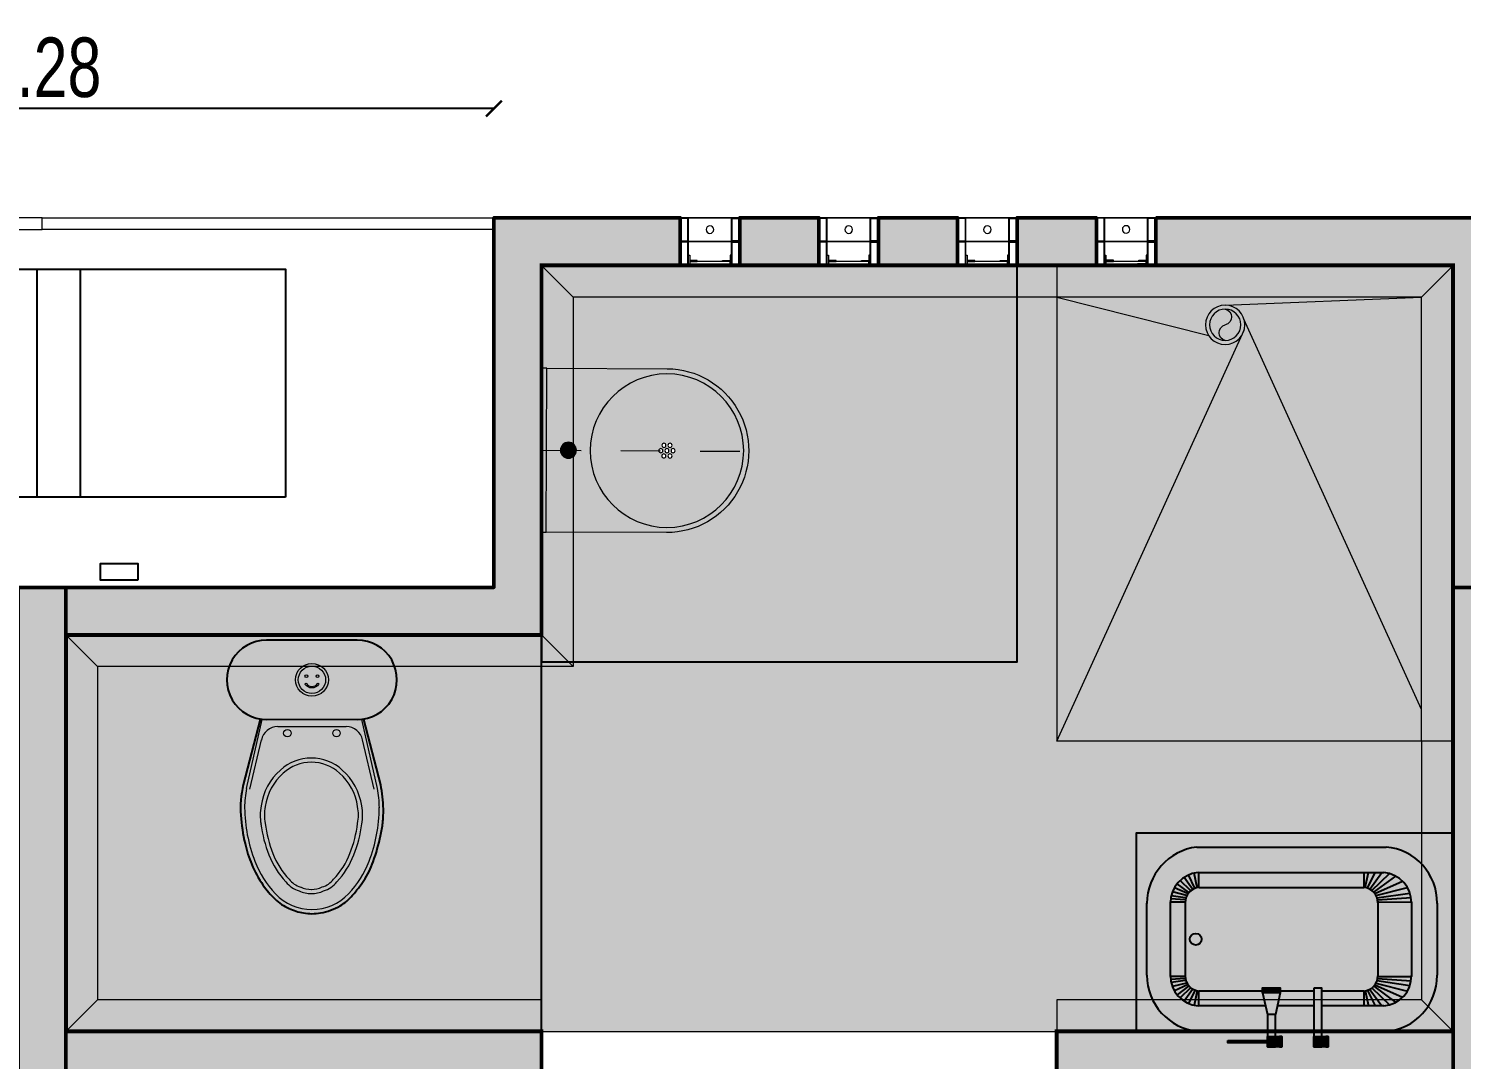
# Model space of a CAD drawing. Header units: metres. Extents: x 167 to 250, y 44 to 219.
# Drawn here: x 200.539 to 204.154, y 120.758 to 123.357 of the extents above; entities that cross this region are included whole.
import ezdxf

# ---------------------------------------------------------------- set-up
doc = ezdxf.new("R2010")
doc.units = ezdxf.units.M
doc.set_wipeout_variables(frame=1)
doc.linetypes.add('TRAZO_Y_PUNTO2', pattern=[0.5, 0.25, -0.125, 0, -0.125])
for name, color, linetype, lineweight in [('08', 8, 'Continuous', 0), ('A-MUEB-FIJO', 44, 'Continuous', 15), ('A-MURO', 7, 'Continuous', 50), ('A-PISO -ACHU', 55, 'Continuous', 0), ('A-PLAN-ACHU1', 105, 'Continuous', 9), ('A-PLAN-ACHU4', 251, 'Continuous', 5), ('A-PLAN-ACHU5', 252, 'Continuous', 5), ('A-PUER', 36, 'Continuous', 13), ('A_ACHURADO', 253, 'Continuous', 13), ('H_ACCESORIOS DESAGUES', 160, 'Continuous', 20), ('muros', 5, 'Continuous', 25)]:
    doc.layers.add(name, color=color, linetype=linetype, lineweight=lineweight)
doc.layers.add('A_MOBILIARIO', color=8, linetype='Continuous')
doc.styles.add('ING_75', font='swisscl.ttf', dxfattribs={"height": 0.15})
doc.dimstyles.new('ESC_1_75_ING', dxfattribs={"dimtxt": 0.15, "dimasz": 0.04, "dimexe": 0, "dimexo": 0, "dimgap": 0.0263, "dimtad": 1, "dimzin": 4, "dimdsep": 46, "dimtxsty": 'ING_75', "dimblk": 'ARCHTICK', "dimcen": 0.06, "dimse1": 1, "dimse2": 1, "dimclrd": 256, "dimclre": 2, "dimclrt": 1, "dimadec": 0, "dimazin": 0, "dimtfac": 1, "dimtix": 1, "dimtmove": 2, "dimatfit": 3, "dimldrblk": 'ARCHTICK', "dimfxl": 0, "dimtvp": 1.75, "dimtolj": 1, "dimtzin": 4, "dimarcsym": 0})
pattern_1 = [(0, (0, -0.231), (0, 6.985), [5.08, -1.905]), (90, (0, -0.231), (-6.985, 4e-16), [5.08, -1.905])]
pattern_2 = [(0, (0, 0), (0, 6.985), [5.08, -1.905]), (90, (0, 0), (-6.985, 4e-16), [5.08, -1.905])]
pattern_3 = [(0, (5e-13, -0.625), (0, 6.985), [5.08, -1.905]), (90, (5e-13, -0.625), (-6.985, 4e-16), [5.08, -1.905])]

# ---------------------------------------------------------------- blocks, each defined once
blk = doc.blocks.new('lavam_sm-001-p')
blk.add_wipeout([(0, 0.2065), (0.3165, 0.2065), (0.3402, 0.2051), (0.3583, 0.2022), (0.3818, 0.1959), (0.3995, 0.1891), (0.4136, 0.1823), (0.4256, 0.1753), (0.4448, 0.1618), (0.4518, 0.156), (0.4593, 0.1492), (0.4675, 0.1409), (0.4746, 0.1329), (0.4823, 0.123), (0.4965, 0.1012), (0.5002, 0.0944), (0.505, 0.0842), (0.5095, 0.0735), (0.5127, 0.0643), (0.5151, 0.0565), (0.5171, 0.0488), (0.5184, 0.0431), (0.5204, 0.0327), (0.5213, 0.0261), (0.5221, 0.0196), (0.5226, 0.0126), (0.5229, 0.006), (0.523, 0), (0.5225, -0.0138), (0.5216, -0.0242), (0.5201, -0.0343), (0.5194, -0.0382), (0.5182, -0.0444), (0.5168, -0.0502), (0.5117, -0.0673), (0.5117, -0.0673), (0.5094, -0.0736), (0.5075, -0.0784), (0.5053, -0.0837), (0.5025, -0.0896), (0.5007, -0.0933), (0.4974, -0.0995), (0.4949, -0.1039), (0.4862, -0.1176), (0.4818, -0.1238), (0.4798, -0.1264), (0.4798, -0.1264), (0.4749, -0.1325), (0.4724, -0.1354), (0.4693, -0.1389), (0.4664, -0.1421), (0.4626, -0.1459), (0.4564, -0.1519), (0.4537, -0.1543), (0.4479, -0.1593), (0.4432, -0.163), (0.4327, -0.1707), (0.4258, -0.1752), (0.4222, -0.1774), (0.4191, -0.1792), (0.4121, -0.183), (0.4085, -0.1849), (0.396, -0.1906), (0.396, -0.1906), (0.3806, -0.1963), (0.3751, -0.198), (0.3652, -0.2007), (0.3567, -0.2026), (0.3504, -0.2037), (0.3348, -0.2057), (0.3348, -0.2057), (0.2306, -0.2065), (0.2068, -0.2065), (0.1906, -0.2065), (0.1647, -0.2065), (0.139, -0.2065), (0, -0.2065)])
h = blk.add_hatch(color=255)
h.dxf.hatch_style = 1
h.paths.add_polyline_path([(0, 0.2065), (0.0129, 0.2065), (0.0129, -0.2065), (0, -0.2065)])
h = blk.add_hatch(color=255)
h.dxf.hatch_style = 1
edge = h.paths.add_edge_path()
edge.add_line((0.0129, 0.2065), (0.0129, -0.2065))
edge.add_line((0.0129, -0.2065), (0.3165, -0.2065))
edge.add_arc((0.3165, 0), 0.2065, 270, 450)
edge.add_line((0.3165, 0.2065), (0.0129, 0.2065))
edge = h.paths.add_edge_path(flags=16)
edge.add_arc((0.3165, 0), 0.1936, 0, 360)
h = blk.add_hatch(color=255)
h.dxf.hatch_style = 1
edge = h.paths.add_edge_path()
edge.add_arc((0.3165, 0), 0.1936, 0, 360)
edge = h.paths.add_edge_path(flags=16)
edge.add_arc((0.3088, 0.0134), 0.00516, 0, 360)
edge = h.paths.add_edge_path(flags=16)
edge.add_arc((0.3242, 0.0134), 0.00516, 0, 360)
edge = h.paths.add_edge_path(flags=17)
edge.add_arc((0.332, 0), 0.00516, 0, 360)
edge = h.paths.add_edge_path(flags=16)
edge.add_arc((0.3242, -0.0134), 0.00516, 0, 360)
edge = h.paths.add_edge_path(flags=16)
edge.add_arc((0.3088, -0.0134), 0.00516, 0, 360)
edge = h.paths.add_edge_path(flags=16)
edge.add_arc((0.301, 0), 0.00516, 0, 360)
edge = h.paths.add_edge_path(flags=17)
edge.add_arc((0.3165, 0), 0.00516, 0, 360)
h = blk.add_hatch(color=253)
h.dxf.hatch_style = 1
edge = h.paths.add_edge_path()
edge.add_arc((0.0679, 0), 0.02, 0, 360)
blk.add_lwpolyline([(0, 0.2065), (0.0129, 0.2065), (0.0129, -0.2065), (0, -0.2065)], close=True)
blk.add_lwpolyline([(0.0129, 0.2065), (0.0129, -0.2065), (0.3165, -0.2065, 1), (0.3165, 0.2065)], format="xyb", close=True)
at = {"color": 252, "linetype": 'TRAZO_Y_PUNTO2', "ltscale": 0.1}
blk.add_lwpolyline([(0, 0), (0.582, 0.0008)], dxfattribs=at)
for centre, radius in [((0.3165, 0), 0.1936), ((0.0679, 0), 0.02)]:
    blk.add_circle(centre, radius)
at = {"color": 251, "lineweight": 0}
for centre in [(0.301, 0), (0.3088, 0.0134), (0.3165, 0), (0.3242, 0.0134), (0.332, 0), (0.3088, -0.0134), (0.3242, -0.0134)]:
    blk.add_circle(centre, 0.00516, dxfattribs=at)
blk = doc.blocks.new('Ventana')
at = {"layer": 'A-PLAN-ACHU4', "lineweight": 0}
blk.add_lwpolyline([(70.0113, 22.3045), (70.0113, 22.1845), (69.8613, 22.1845), (69.8613, 22.3045)], close=True, dxfattribs=at)
at = {"layer": 'A-PLAN-ACHU5', "lineweight": 0}
for points in [[(69.8613, 22.2445), (69.8613, 22.3045), (69.8822, 22.3045), (69.8822, 22.2445)], [(69.8628, 22.246), (69.8628, 22.303), (69.8807, 22.303), (69.8807, 22.246)], [(69.9076, 22.3045), (69.8822, 22.3045), (69.8822, 22.2791), (69.8854, 22.2791), (69.8854, 22.3013), (69.9076, 22.3013)], [(69.9905, 22.2445), (69.9905, 22.3045), (69.8822, 22.3045), (69.8822, 22.2445)], [(69.9651, 22.3045), (69.9905, 22.3045), (69.9905, 22.2791), (69.9873, 22.2791), (69.9873, 22.3013), (69.9651, 22.3013)], [(70.0113, 22.2445), (70.0113, 22.3045), (69.9905, 22.3045), (69.9905, 22.2445)], [(70.0098, 22.246), (70.0098, 22.303), (69.992, 22.303), (69.992, 22.246)], [(69.8854, 22.295), (69.9044, 22.295), (69.9044, 22.2918), (69.8854, 22.2918)], [(69.9873, 22.295), (69.9683, 22.295), (69.9683, 22.2918), (69.9873, 22.2918)], [(69.8613, 22.1845), (69.8613, 22.2445), (69.8822, 22.2445), (69.8822, 22.1845)], [(69.8628, 22.186), (69.8628, 22.243), (69.8807, 22.243), (69.8807, 22.186)], [(69.9905, 22.1845), (69.9905, 22.2445), (69.8822, 22.2445), (69.8822, 22.1845)], [(70.0113, 22.1845), (70.0113, 22.2445), (69.9905, 22.2445), (69.9905, 22.1845)], [(70.0098, 22.186), (70.0098, 22.243), (69.992, 22.243), (69.992, 22.186)]]:
    blk.add_lwpolyline(points, close=True, dxfattribs=at)
at = {"layer": 'A-PLAN-ACHU5', "lineweight": 0, "elevation": 0}
blk.add_lwpolyline([(69.8854, 22.3013), (69.9873, 22.3013), (69.9873, 22.295), (69.8854, 22.295)], close=True, dxfattribs=at)
at = {"layer": 'A-PLAN-ACHU5', "lineweight": 0}
blk.add_circle((69.9363, 22.2142), 0.00952, dxfattribs=at)
blk = doc.blocks.new('sifon')
at = {"lineweight": 0, "transparency": 33554508}
blk.add_hatch(color=252, dxfattribs=at).paths.add_polyline_path([(0, 0, -0.810345), (0, 0.0397, -1), (0, -0.0397, 0.786303)])
at = {"color": 252, "lineweight": 0}
for radius in [0.0495, 0.0397]:
    blk.add_circle((0, 0), radius, dxfattribs=at)
for centre, radius, start, end in [((0.0042, 0.0199, 0), 0.0203, 101.9608, 258.0384), ((-0.0048, -0.0199, 0), 0.0204, 283.6434, 76.3558)]:
    blk.add_arc(centre, radius, start, end, dxfattribs=at)
blk = doc.blocks.new('LAVACOLAS PLANTA')
at = {"layer": 'A_MOBILIARIO', "true_color": 0xffffff}
h = blk.add_hatch(color=7, dxfattribs=at)
h.dxf.hatch_style = 1
h.paths.add_polyline_path([(3251.4888, 1626.7587), (3251.4814, 1626.7587), (3251.4814, 1626.7237), (3251.4888, 1626.7237)])
h = blk.add_hatch(color=7, dxfattribs=at)
h.dxf.hatch_style = 1
h.paths.add_polyline_path([(3251.5027, 1626.7587), (3251.4888, 1626.7587), (3251.4888, 1626.7237), (3251.5027, 1626.7237)])
h = blk.add_hatch(color=7, dxfattribs=at)
h.dxf.hatch_style = 1
h.paths.add_polyline_path([(3251.5297, 1626.7587), (3251.5027, 1626.7587), (3251.5027, 1626.7237), (3251.5297, 1626.7237)])
h = blk.add_hatch(color=7, dxfattribs=at)
h.dxf.hatch_style = 1
h.paths.add_polyline_path([(3251.6454, 1626.7587), (3251.6379, 1626.7587), (3251.6379, 1626.7237), (3251.6454, 1626.7237)])
h = blk.add_hatch(color=7, dxfattribs=at)
h.dxf.hatch_style = 1
h.paths.add_polyline_path([(3251.6593, 1626.7587), (3251.6454, 1626.7587), (3251.6454, 1626.7237), (3251.6593, 1626.7237)])
h = blk.add_hatch(color=7, dxfattribs=at)
h.dxf.hatch_style = 1
h.paths.add_polyline_path([(3251.6862, 1626.7587), (3251.6593, 1626.7587), (3251.6593, 1626.7237), (3251.6862, 1626.7237)])
h = blk.add_hatch(dxfattribs=at)
h.set_pattern_fill('ANGLE')
h.set_pattern_definition(pattern_1)
h.paths.add_polyline_path([(3251.4888, 1626.7178), (3251.4814, 1626.7178), (3251.4814, 1626.6828), (3251.4888, 1626.6828)])
h = blk.add_hatch(dxfattribs=at)
h.set_pattern_fill('ANGLE')
h.set_pattern_definition(pattern_3)
h.paths.add_polyline_path([(3251.4888, 1626.7178), (3251.4814, 1626.7178), (3251.4814, 1626.6828), (3251.4888, 1626.6828)])
h = blk.add_hatch(dxfattribs=at)
h.set_pattern_fill('ANGLE')
h.set_pattern_definition(pattern_1)
h.paths.add_polyline_path([(3251.5027, 1626.7178), (3251.4888, 1626.7178), (3251.4888, 1626.6828), (3251.5027, 1626.6828)])
h = blk.add_hatch(dxfattribs=at)
h.set_pattern_fill('ANGLE')
h.set_pattern_definition(pattern_3)
h.paths.add_polyline_path([(3251.5027, 1626.7178), (3251.4888, 1626.7178), (3251.4888, 1626.6828), (3251.5027, 1626.6828)])
h = blk.add_hatch(color=7, dxfattribs=at)
h.dxf.hatch_style = 1
h.paths.add_polyline_path([(3251.5297, 1626.7237), (3251.5027, 1626.7237), (3251.5027, 1626.5612), (3251.5297, 1626.5612)])
h = blk.add_hatch(dxfattribs=at)
h.set_pattern_fill('ANGLE')
h.set_pattern_definition(pattern_1)
h.paths.add_polyline_path([(3251.5297, 1626.7178), (3251.5027, 1626.7178), (3251.5027, 1626.6828), (3251.5297, 1626.6828)])
h = blk.add_hatch(dxfattribs=at)
h.set_pattern_fill('ANGLE')
h.set_pattern_definition(pattern_3)
h.paths.add_polyline_path([(3251.5297, 1626.7178), (3251.5027, 1626.7178), (3251.5027, 1626.6828), (3251.5297, 1626.6828)])
h = blk.add_hatch(dxfattribs=at)
h.set_pattern_fill('ANGLE')
h.set_pattern_definition(pattern_1)
h.paths.add_polyline_path([(3251.6454, 1626.7178), (3251.6379, 1626.7178), (3251.6379, 1626.6828), (3251.6454, 1626.6828)])
h = blk.add_hatch(dxfattribs=at)
h.set_pattern_fill('ANGLE')
h.set_pattern_definition(pattern_3)
h.paths.add_polyline_path([(3251.6454, 1626.7178), (3251.6379, 1626.7178), (3251.6379, 1626.6828), (3251.6454, 1626.6828)])
h = blk.add_hatch(dxfattribs=at)
h.set_pattern_fill('ANGLE')
h.set_pattern_definition(pattern_1)
h.paths.add_polyline_path([(3251.6593, 1626.7178), (3251.6454, 1626.7178), (3251.6454, 1626.6828), (3251.6593, 1626.6828)])
h = blk.add_hatch(dxfattribs=at)
h.set_pattern_fill('ANGLE')
h.set_pattern_definition(pattern_3)
h.paths.add_polyline_path([(3251.6593, 1626.7178), (3251.6454, 1626.7178), (3251.6454, 1626.6828), (3251.6593, 1626.6828)])
h = blk.add_hatch(color=7, dxfattribs=at)
h.dxf.hatch_style = 1
h.paths.add_polyline_path([(3251.6862, 1626.7237), (3251.6593, 1626.7237), (3251.6593, 1626.6497), (3251.6862, 1626.6497)])
h = blk.add_hatch(dxfattribs=at)
h.set_pattern_fill('ANGLE')
h.set_pattern_definition(pattern_1)
h.paths.add_polyline_path([(3251.6862, 1626.7178), (3251.6593, 1626.7178), (3251.6593, 1626.6828), (3251.6862, 1626.6828)])
h = blk.add_hatch(dxfattribs=at)
h.set_pattern_fill('ANGLE')
h.set_pattern_definition(pattern_3)
h.paths.add_polyline_path([(3251.6862, 1626.7178), (3251.6593, 1626.7178), (3251.6593, 1626.6828), (3251.6862, 1626.6828)])
h = blk.add_hatch(color=7, dxfattribs=at)
h.dxf.hatch_style = 1
h.paths.add_polyline_path([(3251.8195, 1626.7454), (3251.6862, 1626.7454), (3251.6862, 1626.7371), (3251.8195, 1626.7371)])
h = blk.add_hatch(color=7, dxfattribs=at)
h.dxf.hatch_style = 1
h.paths.add_polyline_path([(3251.9217, 1626.707), (3251.2864, 1626.707, 0.396254), (3251.1131, 1626.5173), (3251.1131, 1626.2745, 0.395263), (3251.2855, 1626.0845), (3251.9245, 1626.0844, 0.377674), (3252.0933, 1626.276), (3252.0933, 1626.5157, 0.382911)])
h = blk.add_hatch(dxfattribs=at)
h.set_pattern_fill('ANGLE')
h.set_pattern_definition(pattern_2)
h.paths.add_polyline_path([(3252.0633, 1626.5221, 0.386522), (3251.9245, 1626.6706), (3251.2907, 1626.6707, 0.394923), (3251.1496, 1626.52), (3251.1496, 1626.2715, 0.390683), (3251.2884, 1626.1209), (3251.9245, 1626.1209, 0.394857), (3252.0633, 1626.2737)])
h = blk.add_hatch(dxfattribs=at)
h.set_pattern_fill('ANGLE')
h.set_pattern_definition(pattern_2)
h.paths.add_polyline_path([(3252.0633, 1626.5173, 0.395749), (3251.9245, 1626.6706), (3251.2892, 1626.6706, 0.397231), (3251.1496, 1626.5173), (3251.1496, 1626.2742, 0.395787), (3251.2884, 1626.1209), (3251.9245, 1626.1209, 0.394857), (3252.0633, 1626.2737)])
h = blk.add_hatch(dxfattribs=at)
h.set_pattern_fill('ANGLE')
h.set_pattern_definition(pattern_1)
h.paths.add_polyline_path([(3251.5297, 1626.6828), (3251.5027, 1626.6828), (3251.5027, 1626.5203), (3251.5297, 1626.5203)])
h = blk.add_hatch(dxfattribs=at)
h.set_pattern_fill('ANGLE')
h.set_pattern_definition(pattern_3)
h.paths.add_polyline_path([(3251.5297, 1626.6828), (3251.5027, 1626.6828), (3251.5027, 1626.5203), (3251.5297, 1626.5203)])
h = blk.add_hatch(dxfattribs=at)
h.set_pattern_fill('ANGLE')
h.set_pattern_definition(pattern_1)
h.paths.add_polyline_path([(3251.6862, 1626.6828), (3251.6593, 1626.6828), (3251.6593, 1626.6087), (3251.6862, 1626.6087)])
h = blk.add_hatch(dxfattribs=at)
h.set_pattern_fill('ANGLE')
h.set_pattern_definition(pattern_3)
h.paths.add_polyline_path([(3251.6862, 1626.6828), (3251.6593, 1626.6828), (3251.6593, 1626.6087), (3251.6862, 1626.6087)])
h = blk.add_hatch(dxfattribs=at)
h.set_pattern_fill('ANGLE')
h.set_pattern_definition(pattern_1)
h.paths.add_polyline_path([(3251.8195, 1626.7044), (3251.6862, 1626.7044), (3251.6862, 1626.6961), (3251.8195, 1626.6961)])
h = blk.add_hatch(dxfattribs=at)
h.set_pattern_fill('ANGLE')
h.set_pattern_definition(pattern_3)
h.paths.add_polyline_path([(3251.8195, 1626.7044), (3251.6862, 1626.7044), (3251.6862, 1626.6961), (3251.8195, 1626.6961)])
h = blk.add_hatch(color=7, dxfattribs=at)
h.dxf.hatch_style = 1
h.paths.add_polyline_path([(3251.6862, 1626.6497), (3251.6593, 1626.6497), (3251.6434, 1626.5762), (3251.7022, 1626.5762)])
h = blk.add_hatch(dxfattribs=at)
h.set_pattern_fill('ANGLE')
h.set_pattern_definition(pattern_1)
h.paths.add_polyline_path([(3251.6862, 1626.6087), (3251.6593, 1626.6087), (3251.6434, 1626.5353), (3251.7022, 1626.5353)])
h = blk.add_hatch(dxfattribs=at)
h.set_pattern_fill('ANGLE')
h.set_pattern_definition(pattern_3)
h.paths.add_polyline_path([(3251.6862, 1626.6087), (3251.6593, 1626.6087), (3251.6434, 1626.5353), (3251.7022, 1626.5353)])
h = blk.add_hatch(color=7, dxfattribs=at)
h.dxf.hatch_style = 1
h.paths.add_polyline_path([(3251.7022, 1626.5762), (3251.6434, 1626.5762), (3251.6434, 1626.5601), (3251.7022, 1626.5601)])
h = blk.add_hatch(dxfattribs=at)
h.set_pattern_fill('ANGLE')
h.set_pattern_definition(pattern_1)
h.paths.add_polyline_path([(3251.7022, 1626.5353), (3251.6434, 1626.5353), (3251.6434, 1626.5192), (3251.7022, 1626.5192)])
h = blk.add_hatch(dxfattribs=at)
h.set_pattern_fill('ANGLE')
h.set_pattern_definition(pattern_3)
h.paths.add_polyline_path([(3251.7022, 1626.5353), (3251.6434, 1626.5353), (3251.6434, 1626.5192), (3251.7022, 1626.5192)])
at = {"layer": 'A_MOBILIARIO'}
for points in [[(3251.5297, 1626.7587), (3251.5297, 1626.7237), (3251.4814, 1626.7237), (3251.4814, 1626.7587)], [(3251.4814, 1626.7587), (3251.4814, 1626.7237), (3251.4888, 1626.7237), (3251.4888, 1626.7587)], [(3251.5297, 1626.5612), (3251.5297, 1626.7587), (3251.5027, 1626.7587), (3251.5027, 1626.5612)], [(3251.6379, 1626.7587), (3251.6379, 1626.7237), (3251.6454, 1626.7237), (3251.6454, 1626.7587)], [(3251.6862, 1626.7587), (3251.6862, 1626.7237), (3251.6379, 1626.7237), (3251.6379, 1626.7587)], [(3251.8195, 1626.7371), (3251.6862, 1626.7371), (3251.6862, 1626.7454), (3251.8195, 1626.7454)], [(3251.6434, 1626.5762), (3251.7022, 1626.5762), (3251.7022, 1626.5601), (3251.6434, 1626.5601)]]:
    blk.add_lwpolyline(points, close=True, dxfattribs=at)
for points in [[(3251.6862, 1626.6497), (3251.6862, 1626.7587), (3251.6593, 1626.7587), (3251.6593, 1626.6497)], [(3251.2864, 1626.707), (3251.5027, 1626.707)], [(3251.5297, 1626.707), (3251.6593, 1626.707)], [(3251.6862, 1626.707), (3251.9217, 1626.707)], [(3251.3329, 1626.5599), (3251.2739, 1626.6174)], [(3251.2925, 1626.6207), (3251.5027, 1626.6207)], [(3251.3404, 1626.5649), (3251.2998, 1626.6207)], [(3251.3485, 1626.5684), (3251.3227, 1626.6207)], [(3251.3562, 1626.5703), (3251.345, 1626.6207)], [(3251.3606, 1626.5709), (3251.3606, 1626.6207)], [(3251.5297, 1626.6207), (3251.653, 1626.6207)], [(3251.6434, 1626.5762), (3251.6593, 1626.6497)], [(3251.6593, 1626.6497), (3251.6862, 1626.6497)], [(3251.7022, 1626.5762), (3251.6862, 1626.6497)], [(3251.6925, 1626.6207), (3251.9204, 1626.6207)], [(3251.9188, 1626.5709), (3251.9188, 1626.6207)], [(3251.9231, 1626.5703), (3251.9339, 1626.6187)], [(3251.9309, 1626.5684), (3251.9527, 1626.6126)], [(3251.3194, 1626.5435), (3251.2132, 1626.5707)], [(3251.3234, 1626.55), (3251.2295, 1626.5918)], [(3251.3269, 1626.5543), (3251.2526, 1626.6089)], [(3251.3606, 1626.5709), (3251.5027, 1626.5709)], [(3251.5297, 1626.5709), (3251.6434, 1626.5709)], [(3251.6593, 1626.5762), (3251.6862, 1626.5762)], [(3251.7022, 1626.5709), (3251.9164, 1626.5709)], [(3251.9389, 1626.5649), (3251.9678, 1626.6045)], [(3251.9464, 1626.5599), (3251.9813, 1626.5938)], [(3251.9525, 1626.5543), (3251.9914, 1626.5829)], [(3251.956, 1626.55), (3252.0003, 1626.5697)], [(3251.1131, 1626.2742), (3251.1131, 1626.5173)], [(3251.1996, 1626.2697), (3251.1996, 1626.5217)], [(3251.3137, 1626.5212), (3251.1996, 1626.5217)], [(3251.3144, 1626.5284), (3251.2009, 1626.5365)], [(3251.316, 1626.5353), (3251.2047, 1626.5517)], [(3251.3137, 1626.267), (3251.3137, 1626.5191)], [(3251.96, 1626.5435), (3252.0069, 1626.5555)], [(3251.9633, 1626.5217), (3251.9633, 1626.2697)], [(3251.9634, 1626.5353), (3252.0108, 1626.5423)], [(3251.965, 1626.5284), (3252.0127, 1626.5318)], [(3251.9657, 1626.5212), (3252.0133, 1626.5214)], [(3252.0133, 1626.5217), (3252.0133, 1626.2697)], [(3252.0933, 1626.5173), (3252.0933, 1626.2742)], [(3251.3137, 1626.2702), (3251.1996, 1626.2697)], [(3251.3144, 1626.263), (3251.2009, 1626.255)], [(3251.316, 1626.2561), (3251.2047, 1626.2397)], [(3251.3194, 1626.2479), (3251.2132, 1626.2208)], [(3251.3234, 1626.2415), (3251.2295, 1626.1997)], [(3251.3269, 1626.2372), (3251.2526, 1626.1825)], [(3251.3329, 1626.2315), (3251.2739, 1626.174)], [(3251.3404, 1626.2266), (3251.2998, 1626.1707)], [(3251.9389, 1626.2266), (3251.9678, 1626.187)], [(3251.9464, 1626.2315), (3251.9813, 1626.1976)], [(3251.9525, 1626.2372), (3251.9914, 1626.2086)], [(3251.956, 1626.2415), (3252.0003, 1626.2218)], [(3251.96, 1626.2479), (3252.0069, 1626.2359)], [(3251.9634, 1626.2561), (3252.0108, 1626.2491)], [(3251.965, 1626.263), (3252.0127, 1626.2596)], [(3251.9657, 1626.2702), (3252.0133, 1626.27)], [(3251.3485, 1626.223), (3251.3227, 1626.1707)], [(3251.3562, 1626.2211), (3251.345, 1626.1707)], [(3251.3606, 1626.1709), (3251.3606, 1626.2207)], [(3251.9164, 1626.2206), (3251.3606, 1626.2206)], [(3251.9188, 1626.1709), (3251.9188, 1626.2207)], [(3251.9231, 1626.2211), (3251.9339, 1626.1727)], [(3251.9309, 1626.223), (3251.9527, 1626.1788)], [(3251.9204, 1626.1707), (3251.2925, 1626.1707)], [(3251.9245, 1626.0844), (3251.2855, 1626.0845)]]:
    blk.add_lwpolyline(points, dxfattribs=at)
blk.add_circle((3251.9283, 1626.3957), 0.0199, dxfattribs=at)
for centre, radius, start, end in [((3251.3007, 1626.52), 0.1876, 94.3534, 180.8181), ((3251.901, 1626.5157), 0.1924, 0.4751, 83.8077), ((3251.3007, 1626.52), 0.1011, 94.641, 181.0131), ((3251.9123, 1626.52), 0.1011, 358.9869, 85.359), ((3251.3648, 1626.52), 0.0511, 94.641, 181.0131), ((3251.9123, 1626.52), 0.0511, 358.9869, 85.359), ((3251.3007, 1626.2715), 0.1876, 178.9869, 265.359), ((3251.3007, 1626.2715), 0.1011, 178.9869, 265.359), ((3251.3648, 1626.2715), 0.0511, 178.9869, 265.359), ((3251.9123, 1626.2715), 0.0511, 274.641, 1.0131), ((3251.9123, 1626.2715), 0.1011, 274.641, 1.0131), ((3251.9001, 1626.276), 0.1932, 277.239, 359.6001)]:
    blk.add_arc(centre, radius, start, end, dxfattribs=at)
blk = doc.blocks.new('_ArchTick')
at = {"color": 0, "linetype": 'ByBlock', "const_width": 0.15}
blk.add_lwpolyline([(-0.5, -0.5), (0.5, 0.5)], dxfattribs=at)
blk = doc.blocks.new('*D627')
at = {"layer": 'Defpoints', "color": 0, "transparency": 16777216}
for p in [(199.4329, 123.1558), (199.4329, 122.8804), (201.7129, 122.8804)]:
    blk.add_point(p, dxfattribs=at)
at = {"layer": 'muros', "lineweight": -2, "transparency": 16777216}
blk.add_line((201.7129, 123.1558), (199.4329, 123.1558), dxfattribs=at)
at = {"layer": 'muros', "lineweight": -2, "transparency": 16777216, "xscale": 0.04, "yscale": 0.04, "zscale": 0.04, "rotation": 180}
blk.add_blockref('_ArchTick', (199.4329, 123.1558), dxfattribs=at)
at = {"layer": 'muros', "lineweight": -2, "transparency": 16777216, "xscale": 0.04, "yscale": 0.04, "zscale": 0.04}
blk.add_blockref('_ArchTick', (201.7129, 123.1558), dxfattribs=at)
at = {"layer": 'muros', "color": 1, "transparency": 16777216, "insert": (200.5729, 123.2589), "char_height": 0.15, "attachment_point": 5, "style": 'ING_75'}
blk.add_mtext('\\A1;2.28', dxfattribs=at)
blk = doc.blocks.new('Baño Niño')
at = {"layer": 'A_ACHURADO', "true_color": 0xffffff}
h = blk.add_hatch(color=7, dxfattribs=at)
h.dxf.hatch_style = 1
h.paths.add_polyline_path([(0.0829, -0.005), (-0.0829, -0.005, 1), (-0.0829, -0.1502), (0.0829, -0.1502, 1)])
h.paths.add_polyline_path([(0.0947, -0.1502), (-0.0947, -0.1502), (-0.1257, -0.2696, 0.041632), (-0.1302, -0.3001, 0.015351), (-0.1305, -0.3113, 0.012293), (-0.1301, -0.3252, 0.03871), (-0.1223, -0.3769, 0.032417), (-0.1113, -0.4119, 0.004366), (-0.11, -0.415, 0.05095), (-0.0896, -0.4525, 0.033971), (-0.0732, -0.4726, 0.012034), (-0.0676, -0.4783, 0.07869), (-0.0418, -0.4956, 0.061763), (-0.0155, -0.5037, 0.039178), (0, -0.5049, 0.039109), (0.0155, -0.5037, 0.089224), (0.0514, -0.4906, 0.068002), (0.0723, -0.4737, 0.003797), (0.0742, -0.4715, 0.030058), (0.0947, -0.4447, 0.050849), (0.112, -0.4099, 0.027883), (0.1255, -0.3625, 0.043283), (0.1305, -0.3138, 0.046588), (0.1257, -0.2696)])
for points in [[(0.0829, -0.1502, 1), (0.0829, -0.005), (-0.0829, -0.005, 1), (-0.0829, -0.1502)], [(-0.091, -0.1502), (-0.0947, -0.1502), (-0.1257, -0.2696, 0.075478), (-0.1301, -0.3252, 0.03871), (-0.1223, -0.3769, 0.043116), (-0.11, -0.415, 0.05095), (-0.0896, -0.4525, 0.051053), (-0.0676, -0.4783, 0.086604), (-0.0418, -0.4956, 0.061763), (-0.0155, -0.5037, 0.08632), (0.0155, -0.5037, 0.089224), (0.0514, -0.4906, 0.08292), (0.0742, -0.4715, 0.030058), (0.0947, -0.4447, 0.064909), (0.112, -0.4101, 0.02795), (0.1255, -0.3625, 0.059134), (0.1305, -0.3138, 0.046588), (0.1257, -0.2696), (0.0947, -0.1502), (0.091, -0.1502)]]:
    blk.add_lwpolyline(points, format="xyb")
at = {"layer": '08'}
for p, q in [((-0.0947, -0.1502), (-0.1257, -0.2696)), ((-0.1196, -0.276), (-0.091, -0.1502)), ((-0.0947, -0.1502), (0.0947, -0.1502)), ((0.0864, -0.1502), (-0.0864, -0.1502)), ((0.1196, -0.276), (0.091, -0.1502)), ((-0.0625, -0.1631), (0.0625, -0.1631)), ((-0.1136, -0.2773), (-0.0925, -0.1875)), ((0.1136, -0.2773), (0.0925, -0.1875))]:
    blk.add_line(p, q, dxfattribs=at)
blk.add_lwpolyline([(-0.0123, -0.0859, -1), (-0.0101, -0.0844, 0.532505), (0.0101, -0.0844, -1), (0.0123, -0.0859, -0.532505)], format="xyb", close=True, dxfattribs=at)
for centre, radius in [((0, -0.0776), 0.03), ((0, -0.0776), 0.025), ((-0.0101, -0.0708), 0.00261), ((0.0101, -0.0708), 0.00261), ((-0.0449, -0.1751), 0.00691), ((0.0449, -0.1751), 0.00691)]:
    blk.add_circle(centre, radius, dxfattribs=at)
for centre, radius, start, end in [((-0.0625, -0.1938), 0.0306, 90, 168.2955), ((0.0625, -0.1938), 0.0306, 11.7045, 90), ((-0.0007, -0.3055), 0.0849, 90.22, 132.0881), ((-0.0007, -0.3055), 0.0773, 90.22, 132.1143), ((-0.0014, -0.3055), 0.0849, 47.9119, 89.78), ((-0.0014, -0.3055), 0.0773, 47.8857, 89.78), ((0.0146, -0.324), 0.1089, 131.5556, 171.5984), ((0.0146, -0.324), 0.1013, 131.5355, 171.6682), ((-0.0167, -0.324), 0.1013, 8.3318, 48.4645), ((-0.0167, -0.324), 0.1089, 8.4016, 48.4444), ((0.0504, -0.3113), 0.1809, 166.7026, 180), ((0.0504, -0.3113), 0.1736, 168.2955, 180), ((-0.0504, -0.3113), 0.1736, 0, 11.7045), ((-0.0504, -0.3113), 0.1809, 0, 13.2974), ((0.1526, -0.3093), 0.2831, 180.4, 201.2568), ((0.1526, -0.3093), 0.2757, 180.4107, 201.2568), ((-0.0008, -0.3248), 0.0938, 169.7483, 190.0458), ((-0.0008, -0.3248), 0.0862, 169.6666, 190.1778), ((-0.0013, -0.3248), 0.0862, 349.8222, 10.3334), ((-0.0013, -0.3248), 0.0938, 349.9542, 10.2517), ((-0.1526, -0.3093), 0.2757, 338.7432, 359.5893), ((-0.1526, -0.3093), 0.2831, 338.7432, 359.6), ((0.1293, -0.3137), 0.2165, 186.9727, 201.9889), ((-0.1314, -0.3137), 0.2165, 338.0111, 353.0273), ((0.1293, -0.3137), 0.2242, 187.0265, 201.9681), ((-0.1314, -0.3137), 0.2242, 338.0319, 352.9735), ((0.0669, -0.3426), 0.1912, 201.2568, 223.2845), ((0.0669, -0.3426), 0.1838, 201.2568, 223.2845), ((0.0602, -0.3449), 0.1485, 200.788, 223.4696), ((0.0602, -0.3449), 0.1409, 200.7562, 223.6176), ((-0.0624, -0.3449), 0.1409, 316.3824, 339.2438), ((-0.0624, -0.3449), 0.1485, 316.5304, 339.212), ((-0.0669, -0.3426), 0.1838, 316.7155, 338.7432), ((-0.0669, -0.3426), 0.1912, 316.7155, 338.7432), ((-0.0097, -0.4173), 0.0405, 217.6826, 254.1454), ((0.0076, -0.4173), 0.0405, 285.8546, 322.3174), ((0, -0.4056), 0.0919, 223.2845, 270), ((-0.0097, -0.4173), 0.0481, 218.1678, 253.4343), ((0, -0.4112), 0.0572, 245.849, 268.9719), ((0, -0.4112), 0.0496, 245.2602, 268.9719), ((-0.0021, -0.4112), 0.0496, 271.0281, 294.7398), ((-0.0021, -0.4112), 0.0572, 271.0281, 294.151), ((0, -0.4056), 0.0919, 270, 316.7155), ((0.0076, -0.4173), 0.0481, 286.5657, 321.8322), ((0, -0.4056), 0.0993, 223.2845, 270), ((0, -0.4056), 0.0993, 270, 316.7155)]:
    blk.add_arc(centre, radius, start, end, dxfattribs=at)

msp = doc.modelspace()

# ---------------------------------------------------------------- hatches: boundary and pattern name
at = {"layer": 'A-PISO -ACHU', "true_color": 0xc3d9df, "transparency": 33554534}
h = msp.add_hatch(color=254, dxfattribs=at)
h.dxf.hatch_style = 1
h.paths.add_polyline_path([(201.8329, 122.7604), (201.8329, 121.8282), (200.6329, 121.8282), (200.6329, 120.8282), (201.8329, 120.8282), (203.1329, 120.8282), (204.1329, 120.8282), (204.1329, 122.7604)])
at = {"layer": 'A-PLAN-ACHU1', "true_color": 0x2776bb}
h = msp.add_hatch(dxfattribs=at)
h.set_pattern_fill('AR-SAND', color=152, scale=0.05)
h.paths.add_polyline_path([(201.7656, 122.8804), (202.9056, 122.8804), (202.9056, 122.8504), (201.7656, 122.8504)], flags=17)
h.paths.add_polyline_path([(202.1155, 122.0639, -0.710584), (202.1118, 122.0682), (202.1099, 122.0682), (202.1099, 122.0712), (202.1635, 122.0712), (204.1327, 122.8504), (202.9997, 122.8504), (202.9997, 122.8804), (204.1397, 122.8804), (204.1397, 122.8504), (204.1327, 122.8504), (202.2261, 122.096), (202.2261, 122.0712), (202.4499, 122.0712), (202.4529, 122.0712), (202.4529, 121.9498, 0.21525), (202.4538, 121.9494), (202.4559, 121.9494, -0.267949), (202.4538, 121.9482), (202.4714, 121.9482), (202.4714, 121.9494), (202.4529, 121.9494), (202.4529, 121.9484, 0.374006), (202.4559, 121.9494), (202.4714, 121.9494), (202.4714, 121.9482), (202.4529, 121.9482), (202.4514, 122.0667, 0.414214), (202.4484, 122.0697), (202.2961, 122.0704), (202.3059, 121.9794, -1), (202.3135, 121.9794, -6.430653), (202.2281, 122.0132, -0.414017), (202.2261, 122.0152), (202.2261, 122.0712), (202.1635, 122.0712)], flags=16)
at = {"layer": 'A-PLAN-ACHU5'}
h = msp.add_hatch(dxfattribs=at)
h.set_pattern_fill('AR-CONC', color=256, scale=0.0005, angle=180)
h.set_pattern_definition([(230, (216.14901, -94.347646), (-0.091092334, 0.007969543), [0.009525, -0.104775]), (175, (216.14901, -94.34765), (0.01762171, -0.095528423), [0.00762, -0.083820292]), (280.451445, (216.141416, -94.34698), (-0.073470624, -0.087558876), [0.008095004, -0.089045122]), (226.1842, (216.14901, -94.37305), (-0.13553952, 0.021021164), [0.0142875, -0.1571625]), (276.63556, (216.13771, -94.3713), (-0.11870207, -0.12371306), [0.01214251, -0.1335678]), (171.18415, (216.149, -94.37305), (-0.11870207, -0.12371306), [0.01142998, -0.12572987]), (201, (216.13631, -94.366696), (-0.075807196, 0.0511326), [0.009525, -0.104775]), (146, (216.13631, -94.3667), (-0.030901014, -0.092093983), [0.00762, -0.08382]), (251.451445, (216.12999, -94.362435), (-0.10670821, -0.040961384), [0.008095004, -0.08904497]), (217.5, (216.149007, -94.347646), (-0.0015443016, -0.0422775194), [0, -0.082804, 0, -0.08509, 0, -0.0841375]), (187.5, (216.149007, -94.347646), (-0.033409831, -0.050090287), [0, -0.048514, 0, -0.080899, 0, -0.0320675]), (147.5, (216.177328, -94.347646), (-0.0677952976, 0.002864372), [0, -0.03175, 0, -0.09906, 0, -0.131445]), (137.5, (216.19003, -94.347646), (-0.07406459, -0.012713246), [0, -0.041275, 0, -0.065786, 0, -0.093345])])
h.paths.add_polyline_path([(199.3129, 120.7082), (200.5129, 120.7082), (200.5129, 118.7082), (199.2629, 118.7082), (199.2629, 118.5882), (200.6329, 118.5882), (200.6329, 121.9482), (199.4329, 121.9482), (199.4329, 122.8804), (198.9629, 122.8804), (198.9629, 122.7604), (199.3129, 122.7602), (199.3129, 121.8282), (200.5129, 121.8282), (200.5129, 120.8282), (199.3129, 120.8282)])
h.paths.add_polyline_path([(198.6129, 122.7604), (198.8129, 122.7604), (198.8129, 122.8804), (198.6129, 122.8804)])
h.paths.add_polyline_path([(198.2629, 122.7604), (198.4629, 122.7604), (198.4629, 122.8804), (198.2629, 122.8804)])
h.paths.add_polyline_path([(197.9129, 122.7604), (198.1129, 122.7604), (198.1129, 122.8804), (197.9129, 122.8804)], flags=17)
h.paths.add_polyline_path([(196.8929, 118.5882), (198.2629, 118.5882), (198.2629, 118.7082), (197.0129, 118.7082), (197.0129, 120.7082), (198.0129, 120.7082), (198.0129, 120.8282), (197.0129, 120.8282), (197.0129, 122.7604), (197.7629, 122.7604), (197.7629, 122.8804), (196.8929, 122.8804)])
h = msp.add_hatch(dxfattribs=at)
h.set_pattern_fill('AR-CONC', color=256, scale=0.0005, angle=360)
h.set_pattern_definition([(50, (181.3768, 372.52524), (0.091092334, -0.007969543), [0.009525, -0.104775]), (355, (181.3768, 372.52524), (-0.01762171, 0.095528423), [0.00762, -0.083820292]), (100.451445, (181.38439, 372.52458), (0.073470624, 0.087558876), [0.008095004, -0.089045122]), (46.1842, (181.3768, 372.55064), (0.13553952, -0.021021164), [0.0142875, -0.1571625]), (96.63556, (181.38809, 372.54889), (0.11870207, 0.12371306), [0.01214251, -0.133567804]), (351.18415, (181.3768, 372.55064), (0.11870207, 0.12371306), [0.01142998, -0.125729866]), (21, (181.3895, 372.54429), (0.075807196, -0.0511326), [0.009525, -0.104775]), (326, (181.3895, 372.54429), (0.030901014, 0.092093983), [0.00762, -0.08382]), (71.451445, (181.39582, 372.54003), (0.10670821, 0.040961384), [0.008095004, -0.08904497]), (37.5, (181.376798, 372.525243), (0.0015443016, 0.0422775194), [0, -0.082804, 0, -0.08509, 0, -0.0841375]), (7.5, (181.3768, 372.525243), (0.033409831, 0.0500902874), [0, -0.048514, 0, -0.080899, 0, -0.0320675]), (327.5, (181.348477, 372.525243), (0.0677952976, -0.002864372), [0, -0.03175, 0, -0.09906, 0, -0.131445]), (317.5, (181.33578, 372.525243), (0.074064591, 0.012713246), [0, -0.041275, 0, -0.065786, 0, -0.093345])])
h.paths.add_polyline_path([(205.4529, 120.7082), (204.2529, 120.7082), (204.2529, 118.7082), (205.5029, 118.7082), (205.5029, 118.5882), (204.1329, 118.5882), (204.1329, 121.9482), (205.3329, 121.9482), (205.3329, 122.8804), (205.8029, 122.8804), (205.8029, 122.7604), (205.4529, 122.7602), (205.4529, 121.8282), (204.2529, 121.8282), (204.2529, 120.8282), (205.4529, 120.8282)])
h.paths.add_polyline_path([(206.1529, 122.7604), (205.9529, 122.7604), (205.9529, 122.8804), (206.1529, 122.8804)])
h.paths.add_polyline_path([(206.5029, 122.7604), (206.3029, 122.7604), (206.3029, 122.8804), (206.5029, 122.8804)])
h.paths.add_polyline_path([(206.8529, 122.7604), (206.6529, 122.7604), (206.6529, 122.8804), (206.8529, 122.8804)], flags=17)
h.paths.add_polyline_path([(207.8729, 118.5882), (206.5029, 118.5882), (206.5029, 118.7082), (207.7529, 118.7082), (207.7529, 120.7082), (206.7529, 120.7082), (206.7529, 120.8282), (207.7529, 120.8282), (207.7529, 122.7604), (207.0029, 122.7604), (207.0029, 122.8804), (207.8729, 122.8804)])
at = {"layer": 'A_MOBILIARIO', "true_color": 0xffffff}
h = msp.add_hatch(color=7, dxfattribs=at)
h.dxf.hatch_style = 1
h.paths.add_polyline_path([(204.1329, 120.8282), (204.1329, 121.3282), (203.3329, 121.3282), (203.3329, 120.8282)])

# ---------------------------------------------------------------- linework, layer by layer
at = {"color": 252, "lineweight": 0}
for p, q in [((203.1329, 122.6804), (203.5163, 122.5836)), ((203.5579, 122.6598), (204.0529, 122.6804)), ((204.0529, 121.6404), (203.6052, 122.6247)), ((203.1329, 121.5604), (203.6055, 122.597))]:
    msp.add_line(p, q, dxfattribs=at)
at = {"color": 1, "true_color": 0xff0f0f}
msp.add_lwpolyline([(201.4666, 120.8282), (201.8329, 120.8282)], dxfattribs=at)
at = {"layer": 'A-MURO'}
for points in [[(198.9629, 122.7604), (198.9629, 122.8804), (199.4329, 122.8804), (199.4329, 121.9482), (200.6329, 121.9482), (200.6329, 118.5882), (199.2629, 118.5882), (199.2629, 118.7082), (200.5129, 118.7082), (200.5129, 120.7082), (199.3129, 120.7082), (199.3129, 120.8282), (200.5129, 120.8282), (200.5129, 121.8282), (199.3129, 121.8282), (199.3129, 122.7602), (198.9629, 122.7604)], [(203.3829, 122.8804), (204.2529, 122.8804), (204.2529, 118.5882), (202.8829, 118.5882), (202.8829, 118.7082), (204.1329, 118.7082), (204.1329, 120.7082), (203.1329, 120.7082), (203.1329, 120.8282), (204.1329, 120.8282), (204.1329, 122.7604), (203.3829, 122.7604), (203.3829, 122.8806)], [(205.8029, 122.7604), (205.8029, 122.8804), (205.3329, 122.8804), (205.3329, 121.9482), (204.1329, 121.9482), (204.1329, 118.5882), (205.5029, 118.5882), (205.5029, 118.7082), (204.2529, 118.7082), (204.2529, 120.7082), (205.4529, 120.7082), (205.4529, 120.8282), (204.2529, 120.8282), (204.2529, 121.8282), (205.4529, 121.8282), (205.4529, 122.7602), (205.8029, 122.7604)]]:
    msp.add_lwpolyline(points, dxfattribs=at)
for points in [[(202.3329, 122.7604), (202.5329, 122.7604), (202.5329, 122.8804), (202.3329, 122.8804)], [(202.6829, 122.7604), (202.8829, 122.7604), (202.8829, 122.8804), (202.6829, 122.8804)], [(203.0329, 122.7604), (203.2329, 122.7604), (203.2329, 122.8804), (203.0329, 122.8804)]]:
    msp.add_lwpolyline(points, close=True, dxfattribs=at)
at = {"layer": 'A-PISO -ACHU', "lineweight": 0}
msp.add_line((204.0529, 122.6804), (204.1329, 122.7604), dxfattribs=at)
for points in [[(201.8329, 122.7602), (201.9129, 122.6804)], [(203.1329, 122.7604), (203.1329, 121.5604)], [(200.7131, 121.7482), (200.6329, 121.8282)], [(201.8329, 121.8282), (201.9129, 121.7482)], [(204.1329, 121.5604), (203.1329, 121.5604)], [(204.0529, 121.5604), (204.0529, 120.9082), (203.1329, 120.9082), (203.1329, 120.8282)], [(204.0529, 120.9082), (204.1329, 120.8282)], [(201.8329, 120.8282), (203.1329, 120.8282)]]:
    msp.add_lwpolyline(points, dxfattribs=at)
msp.add_lwpolyline([(201.8329, 120.8282), (201.8329, 120.9082), (200.7129, 120.9082), (200.6329, 120.8282)], close=True, dxfattribs=at)
at = {"layer": 'A-PUER', "linetype": 'Continuous', "lineweight": 0}
for points in [[(200.5729, 122.8804), (199.4329, 122.8804), (199.4329, 122.8504), (200.5729, 122.8504)], [(200.5729, 122.8804), (201.7129, 122.8804), (201.7129, 122.8504), (200.5729, 122.8504)]]:
    msp.add_lwpolyline(points, close=True, dxfattribs=at)
at = {"layer": 'A_MOBILIARIO'}
msp.add_lwpolyline([(204.1329, 120.8282), (204.1329, 121.3282), (203.3329, 121.3282), (203.3329, 120.8282)], close=True, dxfattribs=at)
at = {"layer": 'muros', "color": 114, "true_color": 0x139b48}
for points in [[(201.187, 122.1755), (200.056, 122.1755), (200.056, 122.7511), (201.187, 122.7511)], [(200.6687, 122.1755), (200.5601, 122.1755), (200.5601, 122.7511), (200.6687, 122.7511)], [(200.8145, 121.9666), (200.7202, 121.9666), (200.7202, 122.0085), (200.8145, 122.0085)], [(201.8329, 121.8282), (200.6329, 121.8282), (200.6329, 120.8282), (201.8329, 120.8282)]]:
    msp.add_lwpolyline(points, close=True, dxfattribs=at)

# ---------------------------------------------------------------- block references
at = {"color": 1, "true_color": 0xff0f0f, "xscale": -1, "rotation": 180}
for p in [(132.3216, 145.0648), (132.6716, 145.0648), (133.0216, 145.0648), (133.3716, 145.0651)]:
    msp.add_blockref('Ventana', p, dxfattribs=at)
at = {"layer": 'A_MOBILIARIO'}
for name, p, xscale, yscale, zscale, rotation in [('Baño Niño', (201.2537, 121.8221), 1.38, 1.38, 1.38, 0.009771385287881929), ('LAVACOLAS PLANTA', (2632.4732, 1335.8779), 0.7469382635246781, 0.7469382635246781, 0.7469382635246781, 180)]:
    msp.add_blockref(name, p, dxfattribs=dict(at, xscale=xscale, yscale=yscale, zscale=zscale, rotation=rotation))
at = {"layer": 'H_ACCESORIOS DESAGUES', "xscale": -1}
msp.add_blockref('sifon', (203.5579, 122.6104), dxfattribs=at)

# ---------------------------------------------------------------- dimensions: what is measured, and where the dimension line sits
at = {"layer": 'muros', "color": 114, "true_color": 0x139b48}
dim = msp.add_linear_dim(base=(199.4329, 123.1558), p1=(201.7129, 122.8804), p2=(199.4329, 122.8804), dimstyle='ESC_1_75_ING', dxfattribs=at)
dim.commit()
dim.dimension.update_dxf_attribs({"geometry": '*D627', "text_midpoint": (200.5729, 123.2589)})

# ---------------------------------------------------------------- next in the draw order: block references
at = {"layer": 'A-MUEB-FIJO', "xscale": -1, "rotation": 179.7656395119539}
msp.add_blockref('lavam_sm-001-p', (201.8329, 122.2943), dxfattribs=at)

# ---------------------------------------------------------------- next in the draw order: hatches: boundary and pattern name
at = {"layer": 'A-PLAN-ACHU5'}
h = msp.add_hatch(dxfattribs=at)
h.set_pattern_fill('AR-CONC', color=256, scale=0.0005, angle=180)
h.set_pattern_definition([(230, (216.02901, -94.347646), (-0.091092334, 0.007969543), [0.009525, -0.104775]), (175, (216.02901, -94.34765), (0.01762171, -0.095528423), [0.00762, -0.083820292]), (280.451445, (216.021416, -94.34698), (-0.073470624, -0.087558876), [0.008095004, -0.089045122]), (226.1842, (216.02901, -94.37305), (-0.13553952, 0.021021164), [0.0142875, -0.1571625]), (276.63556, (216.01771, -94.3713), (-0.11870207, -0.12371306), [0.01214251, -0.1335678]), (171.18415, (216.029, -94.37305), (-0.11870207, -0.12371306), [0.01142998, -0.12572987]), (201, (216.01631, -94.366696), (-0.075807196, 0.0511326), [0.009525, -0.104775]), (146, (216.01631, -94.3667), (-0.030901014, -0.092093983), [0.00762, -0.08382]), (251.451445, (216.00999, -94.362435), (-0.10670821, -0.040961384), [0.008095004, -0.08904497]), (217.5, (216.029007, -94.347646), (-0.0015443016, -0.0422775194), [0, -0.082804, 0, -0.08509, 0, -0.0841375]), (187.5, (216.029007, -94.347646), (-0.033409831, -0.050090287), [0, -0.048514, 0, -0.080899, 0, -0.0320675]), (147.5, (216.057328, -94.347646), (-0.0677952976, 0.002864372), [0, -0.03175, 0, -0.09906, 0, -0.131445]), (137.5, (216.07003, -94.347646), (-0.07406459, -0.012713246), [0, -0.041275, 0, -0.065786, 0, -0.093345])])
h.paths.add_polyline_path([(201.8329, 120.7082), (200.6329, 120.7082), (200.6329, 118.7082), (201.8829, 118.7082), (201.8829, 118.5882), (200.5129, 118.5882), (200.5129, 121.9482), (201.7129, 121.9482), (201.7129, 122.8804), (202.1829, 122.8804), (202.1829, 122.7604), (201.8329, 122.7602), (201.8329, 121.8282), (200.6329, 121.8282), (200.6329, 120.8282), (201.8329, 120.8282)])
h.paths.add_polyline_path([(202.5329, 122.7604), (202.3329, 122.7604), (202.3329, 122.8804), (202.5329, 122.8804)])
h.paths.add_polyline_path([(202.8829, 122.7604), (202.6829, 122.7604), (202.6829, 122.8804), (202.8829, 122.8804)])
h.paths.add_polyline_path([(203.2329, 122.7604), (203.0329, 122.7604), (203.0329, 122.8804), (203.2329, 122.8804)], flags=17)
h.paths.add_polyline_path([(204.2529, 118.5882), (202.8829, 118.5882), (202.8829, 118.7082), (204.1329, 118.7082), (204.1329, 120.7082), (203.1329, 120.7082), (203.1329, 120.8282), (204.1329, 120.8282), (204.1329, 122.7604), (203.3829, 122.7604), (203.3829, 122.8804), (204.2529, 122.8804)])

# ---------------------------------------------------------------- next in the draw order: linework, layer by layer
at = {"color": 3, "const_width": 0.01}
msp.add_lwpolyline([(204.1329, 118.7082), (200.6329, 118.7082), (200.6329, 120.7082), (201.8329, 120.7082), (201.8329, 120.8282), (200.6329, 120.8282), (200.6329, 121.8282), (201.8329, 121.8282), (201.8329, 122.7604), (204.1329, 122.7604), (204.1329, 120.8282), (203.1329, 120.8282), (203.1329, 120.7082), (204.1329, 120.7082)], close=True, dxfattribs=at)
at = {"layer": 'A-MURO'}
msp.add_lwpolyline([(202.1829, 122.7604), (202.1829, 122.8804), (201.7129, 122.8804), (201.7129, 121.9482), (200.5129, 121.9482), (200.5129, 118.5882), (201.8829, 118.5882), (201.8829, 118.7082), (200.6329, 118.7082), (200.6329, 120.7082), (201.8329, 120.7082), (201.8329, 120.8282), (200.6329, 120.8282), (200.6329, 121.8282), (201.8329, 121.8282), (201.8329, 122.7602), (202.1829, 122.7604)], dxfattribs=at)
at = {"layer": 'A-PISO -ACHU', "lineweight": 0}
for points in [[(203.1329, 120.8282), (204.1329, 120.8282), (204.1329, 122.7604), (201.8329, 122.7604), (201.8329, 121.8284), (200.6329, 121.8282), (200.6329, 120.8282)], [(204.0529, 121.5604), (204.0529, 122.6804), (201.9129, 122.6804), (201.9129, 121.7482), (200.7129, 121.7482), (200.7129, 120.9082)]]:
    msp.add_lwpolyline(points, dxfattribs=at)
at = {"layer": 'muros', "color": 114, "true_color": 0x139b48}
msp.add_lwpolyline([(200.6329, 118.7082), (200.6329, 120.7082), (201.8329, 120.7082), (201.8329, 120.8282), (200.6329, 120.8282), (200.6329, 121.8282), (201.8329, 121.8282), (201.8329, 122.7604), (204.1329, 122.7604), (204.1329, 120.8282), (203.1329, 120.8282), (203.1329, 120.7082), (204.1329, 120.7082), (204.1329, 118.7082), (200.6329, 118.7082)], dxfattribs=at)
msp.add_lwpolyline([(203.0329, 122.7602), (201.8329, 122.7602), (201.8329, 121.7602), (203.0329, 121.7602)], close=True, dxfattribs=at)

doc.saveas('drawing.dxf')
